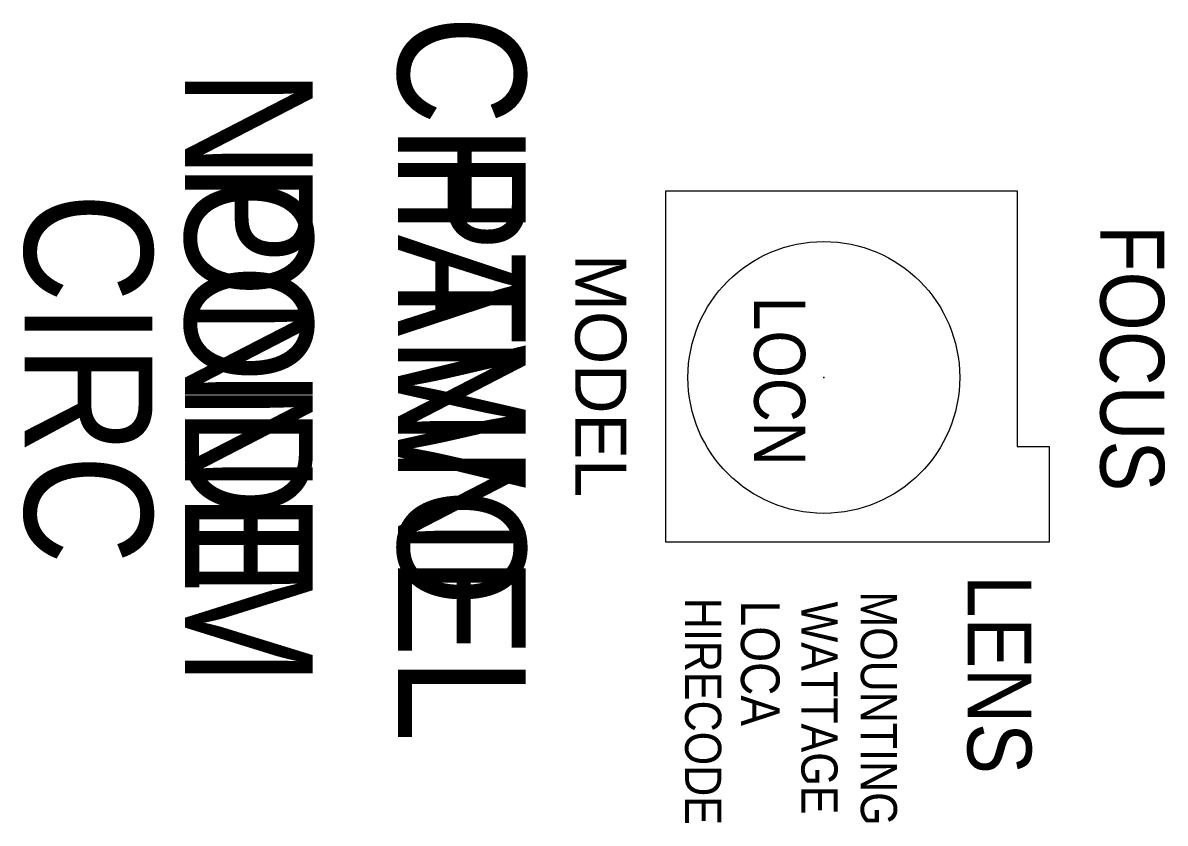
# Model space of a CAD drawing. Extents: x 5305 to 6200, y 1623 to 2250.
import ezdxf
from ezdxf.enums import TextEntityAlignment as Align

# ---------------------------------------------------------------- set-up
doc = ezdxf.new("R2010")
doc.units = 0
doc.header["$MEASUREMENT"] = 0
doc.layers.get('0').update_dxf_attribs({"linetype": 'CONTINUOUS'})
for name, color, linetype in [('CHANNEL', 3, 'CONTINUOUS'), ('CIRC', 6, 'CONTINUOUS'), ('DIMMER', 4, 'CONTINUOUS'), ('FOCUS', 30, 'CONTINUOUS'), ('GEL', 1, 'CONTINUOUS'), ('LANTERNS', 4, 'CONTINUOUS'), ('LOCATION', 7, 'CONTINUOUS'), ('MODEL', 6, 'CONTINUOUS'), ('PATCH', 5, 'CONTINUOUS'), ('PATCH2', 5, 'CONTINUOUS')]:
    doc.layers.add(name, color=color, linetype=linetype)

msp = doc.modelspace()

# ---------------------------------------------------------------- linework, layer by layer
at = {"color": 0}
msp.add_circle((5932.4, 1972.15), 106.37, dxfattribs=at)
at = {"layer": 'LANTERNS', "color": 0}
msp.add_lwpolyline([(5808.8, 1980.7), (5808.8, 2118.2), (6083.8, 2118.2), (6083.8, 1918.2), (6108.8, 1918.2), (6108.8, 1843.2), (5808.8, 1843.2), (5808.8, 1980.7)], dxfattribs=at)
msp.add_point((5932.4, 1972.15), dxfattribs=at)

# ---------------------------------------------------------------- texts
at = {"layer": 'CHANNEL', "width": 0.89}
msp.add_attdef('CHANNEL', text='', height=100, rotation=270, dxfattribs=at).set_placement((5599.06, 1971.3), align=Align.CENTER)
at = {"layer": 'CIRC', "width": 0.89}
msp.add_attdef('CIRC', text='', height=100, rotation=270, dxfattribs=at).set_placement((5306.87, 1971.3), align=Align.CENTER)
at = {"layer": 'DIMMER', "width": 0.89}
msp.add_attdef('NONDIM', text='', height=100, rotation=270, dxfattribs=at).set_placement((5432.4, 1972.15), align=Align.CENTER)
at = {"layer": 'FOCUS', "width": 0.89}
msp.add_attdef('FOCUS', text='', height=50, rotation=270, dxfattribs=at).set_placement((6148.82, 1987.22), align=Align.CENTER)
at = {"layer": 'GEL', "width": 0.89}
msp.add_attdef('LENS', (6044.86, 1817.34), '', height=50, rotation=270, dxfattribs=at)
at = {"layer": 'LANTERNS', "color": 0, "width": 0.89, "flags": 1}
for tag, p, s, height in [('MOUNTING', (5961.34, 1804.73), '', 28.3), ('HIRECODE', (5823.82, 1799.7), 'C', 28.3), ('LOCA', (5867.5, 1797.41), '', 30.26), ('WATTAGE', (5914.8, 1796.7, 0.01), '250', 28.305)]:
    msp.add_attdef(tag, p, s, height=height, rotation=270, dxfattribs=at)
at = {"layer": 'LOCATION', "width": 0.89}
msp.add_attdef('LOCN', text='', height=40, rotation=270, dxfattribs=at).set_placement((5877.81, 1969.22), align=Align.CENTER)
at = {"layer": 'MODEL'}
msp.add_attdef('MODEL', text='KODAK CAROUSEL', height=40, rotation=270, dxfattribs=at).set_placement((5737.82, 1973.58), align=Align.CENTER)
at = {"layer": 'PATCH', "width": 0.89}
msp.add_attdef('PONE', text='', height=100, rotation=270, dxfattribs=at).set_placement((5432.39, 1971.3), align=Align.CENTER)
at = {"layer": 'PATCH2', "width": 0.89}
msp.add_attdef('PTWO', text='', height=100, rotation=270, dxfattribs=at).set_placement((5599.06, 1971.3), align=Align.CENTER)

doc.saveas('drawing.dxf')
